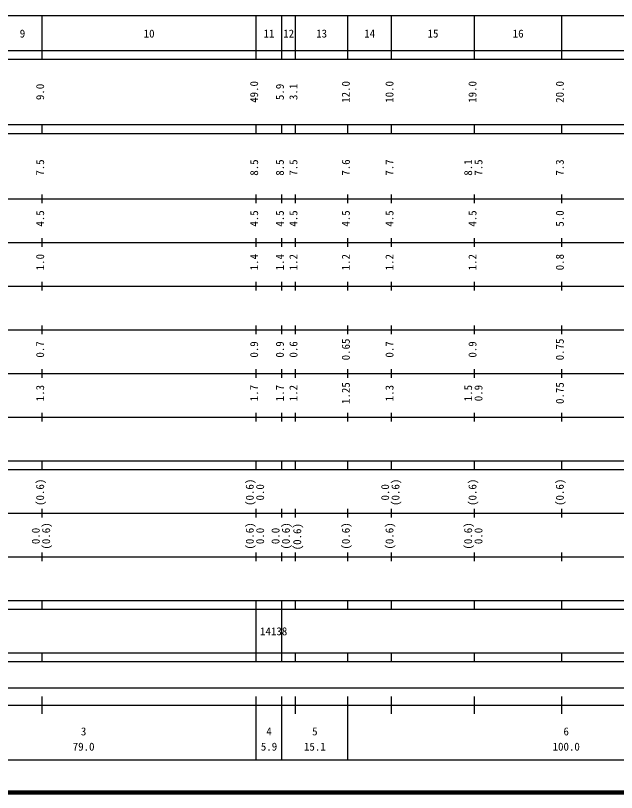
# Model space of a CAD drawing. Units: millimetres on the paper, enlarged 1000 times. Extents: x 40000 to 680000, y 20000 to 380000.
# Drawn here: x 291913 to 429506, y 20000 to 198000 of the extents above; entities that cross this region are included whole.
import ezdxf
from ezdxf.enums import TextEntityAlignment as Align

# ---------------------------------------------------------------- set-up
doc = ezdxf.new("R2010")
doc.units = ezdxf.units.MM
doc.header["$LTSCALE"] = 1000
doc.layers.add('M-TTL', color=2, linetype='Continuous', lineweight=140)
doc.layers.add('M-TTL-BAND', color=7, linetype='Continuous', lineweight=25)
doc.styles.add('ＭＳ ゴシック', font='')
doc.styles.get('ＭＳ ゴシック').set_extended_font_data('MS Gothic')

msp = doc.modelspace()

# ---------------------------------------------------------------- linework, layer by layer
at = {"layer": 'M-TTL'}
msp.add_line((40000, 20000), (680000, 20000), dxfattribs=at)
at = {"layer": 'M-TTL-BAND'}
for p, q in [((68000, 198000), (579000, 198000)), ((298000, 188000), (298000, 198000)), ((347000, 188000), (347000, 198000)), ((352900, 188000), (352900, 198000)), ((356000, 188000), (356000, 198000)), ((368000, 188000), (368000, 198000)), ((378000, 188000), (378000, 198000)), ((397000, 188000), (397000, 198000)), ((417000, 188000), (417000, 198000)), ((40000, 190000), (579000, 190000)), ((40000, 188000), (579000, 188000)), ((40000, 173000), (579000, 173000)), ((298000, 171000), (298000, 173000)), ((347000, 171000), (347000, 173000)), ((352900, 171000), (352900, 173000)), ((356000, 171000), (356000, 173000)), ((368000, 171000), (368000, 173000)), ((378000, 171000), (378000, 173000)), ((397000, 171000), (397000, 173000)), ((417000, 171000), (417000, 173000)), ((40000, 171000), (579000, 171000)), ((298000, 155000), (298000, 157000)), ((347000, 155000), (347000, 157000)), ((352900, 155000), (352900, 157000)), ((356000, 155000), (356000, 157000)), ((368000, 155000), (368000, 157000)), ((378000, 155000), (378000, 157000)), ((397000, 155000), (397000, 157000)), ((417000, 155000), (417000, 157000)), ((40000, 156000), (579000, 156000)), ((46000, 146000), (579000, 146000)), ((298000, 145000), (298000, 147000)), ((347000, 145000), (347000, 147000)), ((352900, 145000), (352900, 147000)), ((356000, 145000), (356000, 147000)), ((368000, 145000), (368000, 147000)), ((378000, 145000), (378000, 147000)), ((397000, 145000), (397000, 147000)), ((417000, 145000), (417000, 147000)), ((52000, 136000), (579000, 136000)), ((298000, 135000), (298000, 137000)), ((347000, 135000), (347000, 137000)), ((352900, 135000), (352900, 137000)), ((356000, 135000), (356000, 137000)), ((368000, 135000), (368000, 137000)), ((378000, 135000), (378000, 137000)), ((397000, 135000), (397000, 137000)), ((417000, 135000), (417000, 137000)), ((298000, 125000), (298000, 127000)), ((347000, 125000), (347000, 127000)), ((352900, 125000), (352900, 127000)), ((356000, 125000), (356000, 127000)), ((368000, 125000), (368000, 127000)), ((378000, 125000), (378000, 127000)), ((397000, 125000), (397000, 127000)), ((417000, 125000), (417000, 127000)), ((46000, 126000), (579000, 126000)), ((52000, 116000), (579000, 116000)), ((298000, 115000), (298000, 117000)), ((347000, 115000), (347000, 117000)), ((352900, 115000), (352900, 117000)), ((356000, 115000), (356000, 117000)), ((368000, 115000), (368000, 117000)), ((378000, 115000), (378000, 117000)), ((397000, 115000), (397000, 117000)), ((417000, 115000), (417000, 117000)), ((298000, 105000), (298000, 107000)), ((347000, 105000), (347000, 107000)), ((352900, 105000), (352900, 107000)), ((356000, 105000), (356000, 107000)), ((368000, 105000), (368000, 107000)), ((378000, 105000), (378000, 107000)), ((397000, 105000), (397000, 107000)), ((417000, 105000), (417000, 107000)), ((46000, 106000), (579000, 106000)), ((40000, 96000), (579000, 96000)), ((298000, 94000), (298000, 96000)), ((347000, 94000), (347000, 96000)), ((352900, 94000), (352900, 96000)), ((356000, 94000), (356000, 96000)), ((368000, 94000), (368000, 96000)), ((378000, 94000), (378000, 96000)), ((397000, 94000), (397000, 96000)), ((417000, 94000), (417000, 96000)), ((40000, 94000), (579000, 94000)), ((49000, 84000), (579000, 84000)), ((298000, 83000), (298000, 85000)), ((347000, 83000), (347000, 85000)), ((352900, 83000), (352900, 85000)), ((356000, 83000), (356000, 85000)), ((368000, 83000), (368000, 85000)), ((378000, 83000), (378000, 85000)), ((397000, 83000), (397000, 85000)), ((417000, 83000), (417000, 85000)), ((298000, 73000), (298000, 75000)), ((347000, 73000), (347000, 75000)), ((352900, 73000), (352900, 75000)), ((356000, 73000), (356000, 75000)), ((368000, 73000), (368000, 75000)), ((378000, 73000), (378000, 75000)), ((397000, 73000), (397000, 75000)), ((417000, 73000), (417000, 75000)), ((40000, 74000), (579000, 74000)), ((40000, 64000), (579000, 64000)), ((298000, 62000), (298000, 64000)), ((347000, 62000), (347000, 64000)), ((352900, 62000), (352900, 64000)), ((356000, 62000), (356000, 64000)), ((368000, 62000), (368000, 64000)), ((378000, 62000), (378000, 64000)), ((397000, 62000), (397000, 64000)), ((417000, 62000), (417000, 64000)), ((40000, 62000), (579000, 62000)), ((347000, 52000), (347000, 62000)), ((352900, 52000), (352900, 62000)), ((40000, 52000), (579000, 52000)), ((298000, 50000), (298000, 52000)), ((347000, 50000), (347000, 52000)), ((352900, 50000), (352900, 52000)), ((356000, 50000), (356000, 52000)), ((368000, 50000), (368000, 52000)), ((378000, 50000), (378000, 52000)), ((397000, 50000), (397000, 52000)), ((417000, 50000), (417000, 52000)), ((40000, 50000), (579000, 50000)), ((71000, 44000), (565000, 44000)), ((298000, 38000), (298000, 42000)), ((347000, 27500), (347000, 42000)), ((352900, 27500), (352900, 42000)), ((356000, 38000), (356000, 42000)), ((368000, 27500), (368000, 42000)), ((378000, 38000), (378000, 42000)), ((397000, 38000), (397000, 42000)), ((417000, 38000), (417000, 42000)), ((40000, 40000), (579000, 40000)), ((68000, 27500), (579000, 27500))]:
    msp.add_line(p, q, dxfattribs=at)

# ---------------------------------------------------------------- texts
at = {"layer": 'M-TTL-BAND', "style": 'ＭＳ ゴシック'}
for s, p in [('9', (293500, 192405)), ('10', (322500, 192405)), ('11', (349950, 192405)), ('12', (354450, 192405)), ('13', (362000, 192405)), ('14', (373000, 192405)), ('15', (387500, 192405)), ('16', (407000, 192405)), ('3', (307500, 32523)), ('4', (349950, 32523)), ('5', (360450, 32523)), ('6', (418000, 32523)), ('79.0', (307500, 29033)), ('5.9', (349950, 29033)), ('15.1', (360450, 29033)), ('100.0', (418000, 29033))]:
    msp.add_text(s, height=1833, dxfattribs=at).set_placement(p, align=Align.BOTTOM_CENTER)
for s, p in [('9.0', (299000, 180500)), ('49.0', (348000, 180500)), ('5.9', (353900, 180500)), ('3.1', (357000, 180500)), ('12.0', (369000, 180500)), ('10.0', (379000, 180500)), ('19.0', (398000, 180500)), ('20.0', (418000, 180500)), ('7.5', (299000, 163174)), ('8.5', (348000, 163174)), ('8.5', (353900, 163174)), ('7.5', (357000, 163174)), ('7.6', (369000, 163174)), ('7.7', (379000, 163174)), ('8.1', (397000, 163174)), ('7.5', (399370, 163174)), ('7.3', (418000, 163174)), ('4.5', (299000, 151500)), ('4.5', (348000, 151500)), ('4.5', (353900, 151500)), ('4.5', (357000, 151500)), ('4.5', (369000, 151500)), ('4.5', (379000, 151500)), ('4.5', (398000, 151500)), ('5.0', (418000, 151500)), ('1.0', (299000, 141500)), ('1.4', (348000, 141500)), ('1.4', (353900, 141500)), ('1.2', (357000, 141500)), ('1.2', (369000, 141500)), ('1.2', (379000, 141500)), ('1.2', (398000, 141500)), ('0.8', (418000, 141500)), ('0.7', (299000, 121500)), ('0.9', (348000, 121500)), ('0.9', (353900, 121500)), ('0.6', (357000, 121500)), ('0.65', (369000, 121500)), ('0.7', (379000, 121500)), ('0.9', (398000, 121500)), ('0.75', (418000, 121500)), ('1.3', (299000, 111500)), ('1.7', (348000, 111500)), ('1.7', (353900, 111500)), ('1.2', (357000, 111500)), ('1.25', (369000, 111500)), ('1.3', (379000, 111500)), ('1.5', (397000, 111500)), ('0.9', (399370, 111500)), ('0.75', (418000, 111500)), ('(0.6)', (299000, 88764)), ('(0.6)', (347000, 88764)), ('(0.6)', (380370, 88764)), ('(0.6)', (398000, 88764)), ('(0.6)', (418000, 88764)), ('0.0', (349370, 88764)), ('0.0', (378000, 88764)), ('0.0', (298000, 78764)), ('(0.6)', (300370, 78764)), ('(0.6)', (347000, 78764)), ('0.0', (349370, 78764)), ('0.0', (352900, 78764)), ('(0.6)', (355270, 78764)), ('(0.6)', (357874, 78597)), ('(0.6)', (369000, 78764)), ('(0.6)', (379000, 78764)), ('(0.6)', (397000, 78764)), ('0.0', (399370, 78764))]:
    msp.add_text(s, height=1833, rotation=90, dxfattribs=at).set_placement(p, align=Align.BOTTOM_CENTER)
msp.add_text('14138', height=1833, dxfattribs=at).set_placement((347896, 55460), align=Align.BOTTOM_LEFT)

doc.saveas('drawing.dxf')
